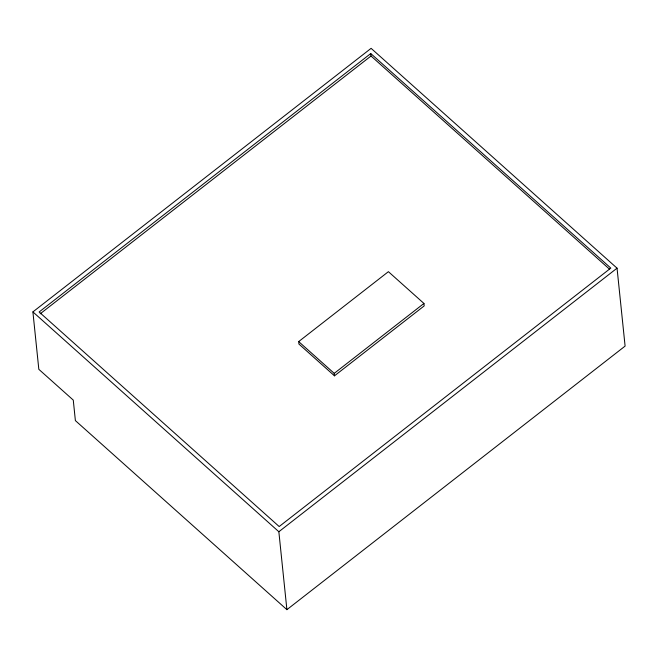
<?xml version="1.0" encoding="UTF-8"?>
<svg xmlns="http://www.w3.org/2000/svg" width="658" height="658" viewBox="0 0 658 658"><rect width="100%" height="100%" fill="white"/><g stroke="black" fill="none" stroke-linecap="round" stroke-linejoin="round"><path stroke-width="0.99" d="M32.9 311.9L371.096 48.338L617.048 268.176L625.1 346.1L286.904 609.662L75.382 420.602L73.268 400.097L38.83 369.319L32.9 311.9L278.852 531.738L286.904 609.662M370.767 53.537L39.135 311.982L279.181 526.54L610.813 268.102L370.767 53.537L371.022 56.004L609.538 269.196M40.204 313.808L371.022 56.004M298.674 341.592L388.401 271.672L423.941 303.445L424.196 305.904L334.478 375.825L298.929 344.052L298.674 341.592L334.223 373.366L334.478 375.825M334.223 373.366L423.941 303.445M278.852 531.738L617.048 268.176"/></g></svg>
